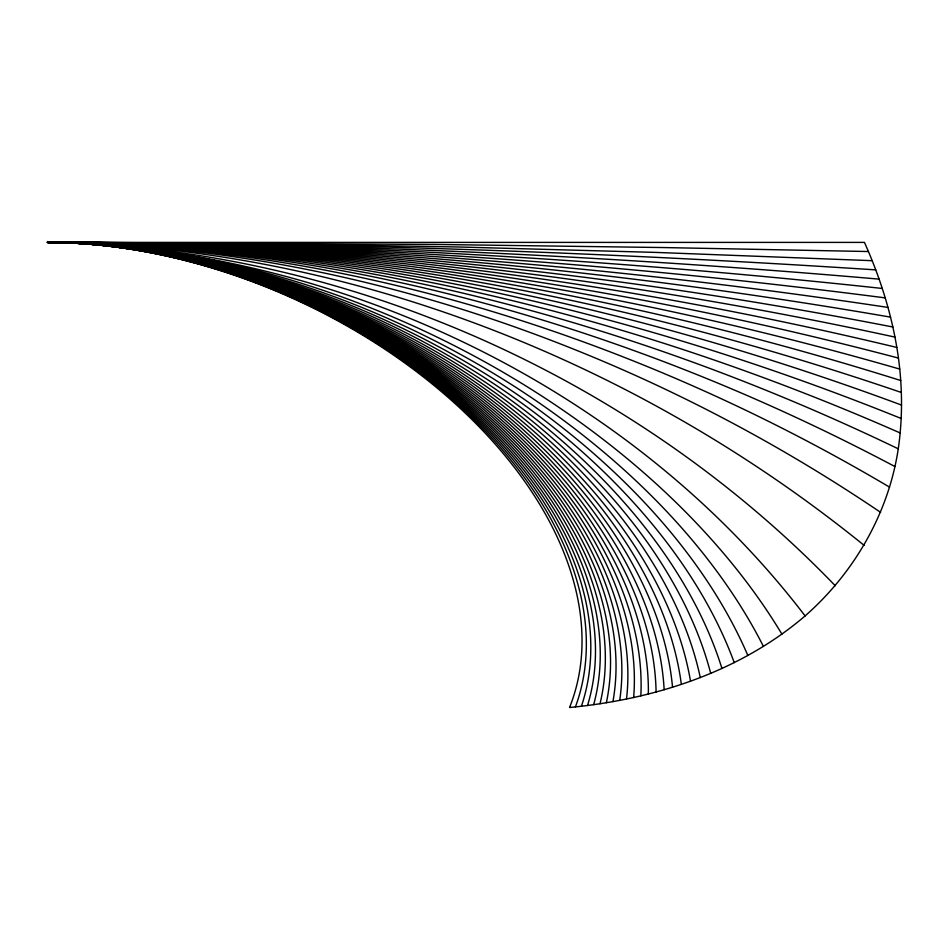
<?xml version="1.0" encoding="UTF-8"?>
<svg xmlns="http://www.w3.org/2000/svg" width="949" height="949" viewBox="0 0 949 949"><rect width="100%" height="100%" fill="white"/><g stroke="black" fill="none" stroke-linecap="round" stroke-linejoin="round"><path stroke-width="1.42" d="M885.227 297.891C607.502 261.924 327.535 242.422 47.45 242.398L51.543 242.41A426.92 270.002 24.1 0 1 63.903 242.683L68.055 242.837A422.625 267.298 24.1 0 1 459.506 407.667A422.625 267.298 24.1 0 1 569.554 707.515C654.347 699.33 739.591 672.058 805.108 615.913C858.062 569.447 894.065 503.492 900.138 432.946C902.475 408.034 901.775 382.874 898.442 358.081C892.973 318.093 880.886 279.196 864.456 242.398L47.45 242.398L47.45 241.485M879.118 279.136C602.579 255.115 325.033 242.41 47.45 242.398L436.433 244.462L662.449 247.535L868.43 251.532M875.749 269.884C600.041 251.829 323.751 242.41 47.45 242.398L252.209 243.549L457.94 246.977L656.328 252.422L872.19 260.69M681.346 684.395A502.816 318.01 24.1 0 0 51.543 242.41C332.696 242.695 613.564 269.35 890.53 317.132M887.979 307.429C609.887 265.471 328.757 242.434 47.45 242.398C326.29 242.41 605.071 258.472 882.273 288.46M734.253 662.639A558.866 353.467 24.1 0 0 51.543 242.41C335.056 242.825 618.048 277.049 894.966 337.097M747.859 655.498A576.577 364.653 24.1 0 0 51.543 242.41L92.468 242.6M581.405 706.246A429.565 271.687 24.1 0 0 454.583 399.849A429.565 271.687 24.1 0 0 51.543 242.422L84.259 242.517M898.442 358.081C622.307 285.293 337.369 243.003 51.543 242.41C345.721 244.522 635.949 329.315 894.895 466.54M899.759 369.09C624.347 289.682 338.496 243.098 51.543 242.41L76.086 242.505M96.656 242.825L51.543 242.41C333.882 242.754 615.83 273.134 892.867 327.002M587.526 705.51A433.266 274.024 24.1 0 0 55.647 242.47C338.959 243.217 621.536 281.438 896.829 347.441M593.647 704.668A437.038 276.408 24.1 0 0 55.647 242.47C343.455 243.834 629.507 299.564 901.372 392.483M63.832 242.481C352.02 245.981 637.052 317.215 900.138 432.946M84.307 242.612L88.411 242.671M763.423 646.411A599.127 378.924 24.1 0 0 59.751 242.517C351.771 248.745 638.084 362.281 864.195 545.426M59.74 242.493C344.653 251.936 630.895 387.987 805.108 615.913M76.145 242.624C355.97 246.135 634.122 296.74 900.743 380.525M600.005 703.767A441.06 278.947 24.1 0 0 55.647 242.47C346.492 249.219 633.541 376.409 835.286 585.77M606.364 702.723A445.164 281.545 24.1 0 0 55.647 242.47L59.763 242.541A511.369 323.419 24.1 0 1 690.528 681.192M619.697 700.386A454.12 287.215 24.1 0 0 55.647 242.47L59.763 242.553A487.81 308.52 24.1 0 1 664.146 689.733M84.402 242.837L72.041 242.588C355.412 246.396 636.411 306.598 901.55 405.081M92.646 242.991C370.086 250.073 644.383 314.771 901.194 418.497M96.798 243.169C374.736 252.564 648.262 328.473 898.181 448.782M88.577 243.051C370.834 253.146 647.348 343.763 889.569 487.145M84.461 242.98C368.473 253.632 646.055 353.669 880.613 512.353M626.506 699.01A458.877 290.216 24.1 0 0 55.647 242.47A629.863 398.366 24.1 0 1 781.905 634.134M633.647 697.527A464.002 293.466 24.1 0 0 55.647 242.47A544.204 344.19 24.1 0 1 721.94 668.476M640.836 695.842A469.328 296.835 24.1 0 0 55.647 242.458A531.772 336.326 24.1 0 1 710.706 673.375M648.333 694.016A475.069 300.453 24.1 0 0 55.647 242.458A520.954 329.481 24.1 0 1 700.291 677.562M55.647 242.458A494.963 313.04 24.1 0 1 672.533 687.206M63.891 242.647A481.202 304.344 24.1 0 1 656.091 691.987M59.763 242.553A449.506 284.297 24.1 0 1 612.924 701.608M63.903 242.683A426.03 269.445 24.1 0 1 458.664 405.187A426.03 269.445 24.1 0 1 575.438 706.91"/></g></svg>
